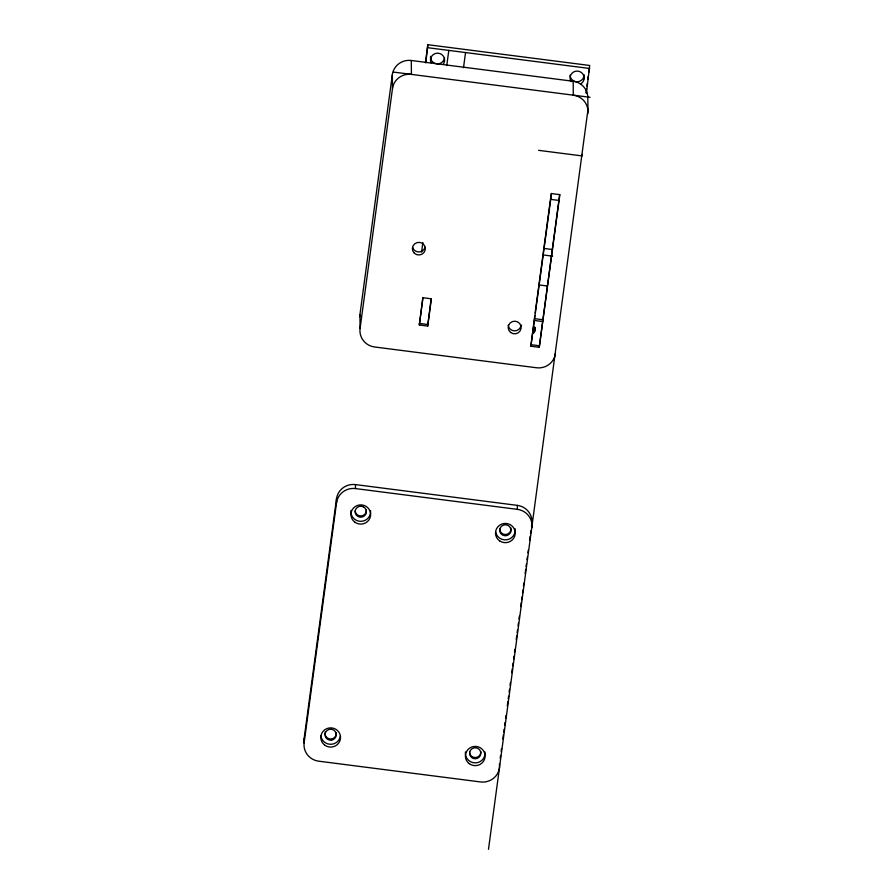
<?xml version="1.0" encoding="UTF-8"?>
<svg xmlns="http://www.w3.org/2000/svg" width="894" height="894" viewBox="0 0 894 894"><rect width="100%" height="100%" fill="white"/><g stroke="black" fill="none" stroke-linecap="round" stroke-linejoin="round"><path stroke-width="1.34" d="M584.106 74.694L583.927 76.482A7.04 6.873 -0.6 0 1 570.037 75.197M359.79 316.733A16.885 16.494 -0.6 0 1 359.936 314.576L392.332 74.694A16.885 16.494 -0.6 0 1 411.285 60.49L573.155 81.265A16.885 16.494 -0.6 0 1 587.827 97.614L587.973 111.515M304.105 742.981A16.885 16.494 -0.6 0 1 304.105 738.679L336.502 498.796A16.885 16.494 -0.6 0 1 355.454 484.593L517.324 505.367A16.885 16.494 -0.6 0 1 531.863 523.873L531.896 527.862A16.885 16.494 -0.6 0 0 517.358 509.356L517.324 505.367M499.467 763.755L499.5 767.745A16.885 16.494 -0.6 0 1 480.547 781.948L318.677 761.174A16.885 16.494 -0.6 0 1 304.15 742.668L336.535 502.786L336.502 498.796M555.442 353.555A16.885 16.494 -0.6 0 1 536.489 367.758L374.62 346.984A16.885 16.494 -0.6 0 1 360.081 328.478L392.477 88.595L392.332 74.694M425.432 62.491L427.835 44.7L589.705 65.474L586.43 93.032M425.823 62.893L427.835 44.7M421.566 252.097L422.862 242.531M446.754 65.575L448.799 50.41M419.32 324.991L423.007 297.736L431.377 298.808L427.69 326.064L419.32 324.991L422.806 297.523M427.69 326.064L431.176 298.596M463.494 67.732L465.55 52.556M530.868 346.235L551.486 193.585L559.856 194.657L539.25 347.319L530.868 346.235L534.757 315.783M535.126 313.034L551.285 193.395M539.25 347.319L559.655 194.467M585.995 92.954L586.553 88.808M586.933 86.047L587.302 83.287M587.861 79.141L588.23 76.381M588.788 72.291L589.157 69.564M500.204 758.235L500.584 755.475M501.143 751.34L501.512 748.591M502.819 738.936L503.378 734.801M503.747 732.041L504.115 729.28M504.674 725.146L505.054 722.397M505.602 718.251L505.982 715.502M507.278 705.847L507.837 701.712M508.217 698.952L508.585 696.202M509.144 692.068L509.513 689.308M510.072 685.173L510.452 682.413M511.748 672.757L512.307 668.623M512.687 665.874L513.055 663.113M513.614 658.979L513.983 656.218M514.542 652.084L514.91 649.323M516.218 639.679L516.777 635.533M517.145 632.784L517.525 630.024M518.084 625.889L518.453 623.129M519.012 618.994L519.38 616.234M520.688 606.59L521.247 602.455M521.615 599.695L521.995 596.935M522.554 592.8L522.923 590.04M523.482 585.905L523.85 583.145M525.158 573.501L525.717 569.366M526.085 566.606L526.454 563.846M527.013 559.711L527.393 556.951M527.952 552.816L528.32 550.067M529.628 540.412L530.187 536.277M530.555 533.517L530.924 530.757M531.483 526.622L531.863 523.873M488.493 849.3L587.805 110.89M444.53 57.73L444.106 59.473A7.04 6.873 -0.6 0 1 430.528 56.344M427.868 47.717L589.738 68.492M393.315 72.068L590.04 97.312M538.59 150.337L582.128 155.925L582.106 154.349M550.894 199.396L559.163 200.457M544.29 248.465L552.537 249.527M542.993 254.935L552.604 256.176M538.937 284.929L547.184 285.979M534.679 318.7L542.569 319.717M534.701 320.51L542.591 321.527M419.308 323.416L427.678 324.488M530.857 344.671L539.227 345.743M336.535 502.786A16.885 16.494 -0.6 0 1 355.499 488.582L517.358 509.356M355.13 510.854L355.421 512.262A5.632 5.498 -0.6 0 0 366.372 510.15M480.804 751.508L480.827 752.312A5.632 5.498 -0.6 0 1 473.474 757.274L472.155 756.659A5.632 5.498 -0.6 0 1 469.585 751.765M583.994 75.834L584.028 78.851M573.155 81.265L573.3 95.166A16.885 16.494 -0.6 0 1 587.827 113.672M430.584 57.149L430.606 59.172M411.285 60.49L411.43 74.392A16.885 16.494 -0.6 0 0 392.477 88.595M359.936 314.576L360.081 328.478M355.454 484.593L355.499 488.582M304.105 738.679L304.15 742.668M580.843 83.79A7.04 6.873 -0.6 0 0 583.961 79.499L584.14 77.711A7.04 6.873 -0.6 0 0 578.675 71.263L576.854 71.095A7.04 6.873 -0.6 0 0 570.249 76.437L570.07 78.225A7.04 6.873 -0.6 0 0 571.143 81.622M443.268 64.077A7.04 6.873 -0.6 0 0 444.139 62.502L444.564 60.747A7.04 6.873 -0.6 0 0 440.06 53.629L438.272 53.215A7.04 6.873 -0.6 0 0 430.986 57.618L430.562 59.362A7.04 6.873 -0.6 0 0 431.143 62.882M521.303 326.411A9.566 9.342 -0.6 0 1 521.548 325.215M535.227 327.405A4.224 4.124 -0.6 0 1 532.656 331.752M533.629 326.478A4.224 4.124 -0.6 0 1 532.668 333.563M510.787 527.762A5.632 5.498 -0.6 0 1 510.72 530.611L510.128 531.919A5.632 5.498 -0.6 0 1 499.69 528.935M336.189 732.532A5.632 5.498 -0.6 0 1 331.618 738.902L330.154 738.969A5.632 5.498 -0.6 0 1 325.349 731.616M484.984 751.988A9.856 9.622 -0.6 0 1 475.217 762.873A9.856 9.622 -0.6 0 1 465.45 751.999M340.424 735.952A9.856 9.622 -0.6 0 1 320.89 735.952M515.045 528.667A9.856 9.622 -0.6 0 1 506.965 539.752A9.856 9.622 -0.6 0 1 495.611 531.863M370.552 510.563A9.856 9.622 -0.6 0 1 360.651 521.336A9.856 9.622 -0.6 0 1 351.018 510.351M521.034 325.45A6.47 6.325 -0.6 0 1 508.194 325.192M425.108 247.079A6.47 6.325 -0.6 0 1 412.615 247.482M510.731 531.818L510.139 533.126A5.632 5.498 -0.6 0 1 500.785 533.517A5.632 5.498 -0.6 0 1 504.004 524.923L505.468 524.767A5.632 5.498 -0.6 0 1 510.731 531.818M331.629 740.109L330.165 740.176A5.632 5.498 -0.6 0 1 325.774 731.951A5.632 5.498 -0.6 0 1 335.261 731.538A5.632 5.498 -0.6 0 1 331.629 740.109M363.266 506.786L361.88 506.328A5.632 5.498 -0.6 0 0 355.153 512.061L355.432 513.469A5.632 5.498 -0.6 0 0 364.473 515.849A5.632 5.498 -0.6 0 0 363.266 506.786M473.485 758.481L472.166 757.866A5.632 5.498 -0.6 0 1 472.021 748.725A5.632 5.498 -0.6 0 1 480.726 752.1L480.838 753.53A5.632 5.498 -0.6 0 1 473.485 758.481M510.608 332.456A6.47 6.325 -0.6 0 0 521.057 328.478A6.47 6.325 -0.6 0 0 512.307 321.628A6.47 6.325 -0.6 0 0 510.608 332.456M414.414 253.281A6.47 6.325 -0.6 0 0 425.142 250.096A6.47 6.325 -0.6 0 0 416.962 242.62A6.47 6.325 -0.6 0 0 414.414 253.281M354.706 522.062A9.856 9.622 -0.6 0 0 370.552 515.86A9.856 9.622 -0.6 0 0 357.131 505.568A9.856 9.622 -0.6 0 0 354.706 522.062M499.645 540.892A9.856 9.622 -0.6 0 0 515.168 533.964A9.856 9.622 -0.6 0 0 501.266 524.297A9.856 9.622 -0.6 0 0 499.645 540.892M469.249 763.666A9.856 9.622 -0.6 0 0 485.017 757.285A9.856 9.622 -0.6 0 0 471.484 747.138A9.856 9.622 -0.6 0 0 469.249 763.666M324.678 745.115A9.856 9.622 -0.6 0 0 340.446 738.735A9.856 9.622 -0.6 0 0 326.913 728.588A9.856 9.622 -0.6 0 0 324.678 745.115"/></g></svg>
